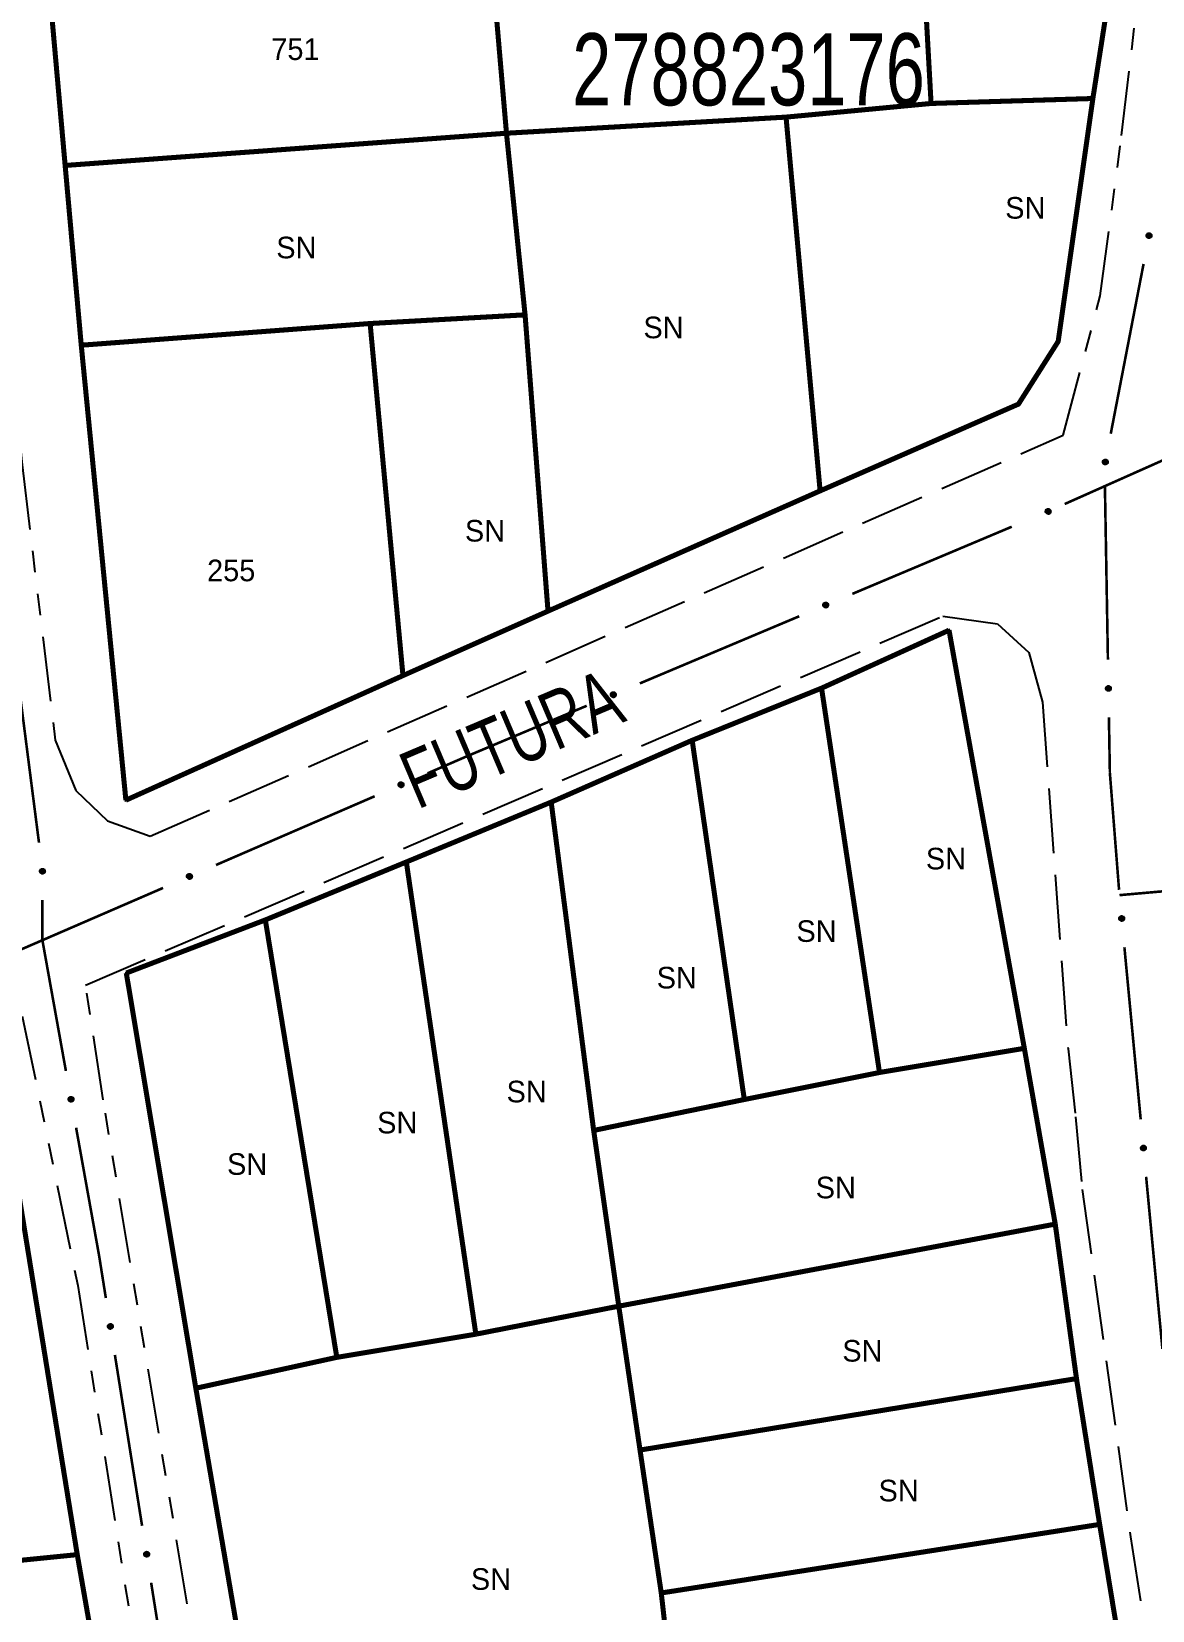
# Model space of a CAD drawing. Extents: x 205807 to 207855, y 4874692 to 4876446.
# Drawn here: x 206183.4 to 206261.2, y 4875287 to 4875396.5 of the extents above; entities that cross this region are included whole.
import ezdxf
from ezdxf.enums import TextEntityAlignment as Align

# ---------------------------------------------------------------- set-up
doc = ezdxf.new("R2010")
doc.units = 0
doc.header["$LTSCALE"] = 1.5
doc.header["$MEASUREMENT"] = 0
doc.linetypes.add('TRACO_11', pattern=[8, 3, -1, 3, -1])
doc.linetypes.add('TRACO_25', pattern=[8, 3, -1, 1, -1, 1, -1])
for name, color, linetype in [('CD_MALHA_LOTES', 7, 'CONTINUOUS'), ('CD_TXT_QUADRA', 7, 'CONTINUOUS'), ('RU-QUADRA', 210, 'CONTINUOUS'), ('SV-EIXO-RUA-N-PAV', 6, 'CONTINUOUS'), ('SV-EIXO-RUA-PAV', 20, 'CONTINUOUS'), ('SV-RUA-NAO-PAV', 7, 'CONTINUOUS'), ('SV-RUA-PAVIM', 7, 'CONTINUOUS'), ('SV-TXT-RUA-PAV', 7, 'CONTINUOUS'), ('Th_NmrPort', 1, 'CONTINUOUS')]:
    doc.layers.add(name, color=color, linetype=linetype)
doc.styles.add('ARIAL', font='ARIAL.SHX')

msp = doc.modelspace()

# ---------------------------------------------------------------- linework, layer by layer
at = {"layer": 'CD_MALHA_LOTES', "linetype": 'Continuous', "const_width": 0.35, "flags": 128}
for points in [[(206245.807229, 4875391.522169), (206244.17284, 4875421.113216)], [(206260.903824, 4875416.683161), (206257.032903, 4875391.866251)], [(206185.721921, 4875387.221145), (206183.91549, 4875407.521979)], [(206216.345213, 4875389.457677), (206215.441998, 4875399.952177)], [(206235.742833, 4875390.575944), (206245.807229, 4875391.522169)], [(206257.032903, 4875391.866251), (206254.624329, 4875375.006236), (206251.871674, 4875370.662202), (206238.108396, 4875364.640768)], [(206257.032903, 4875391.866251), (206245.807229, 4875391.522169)], [(206216.345213, 4875389.457677), (206235.742833, 4875390.575944)], [(206238.108396, 4875364.640768), (206235.742833, 4875390.575944)], [(206185.721921, 4875387.221145), (206216.345213, 4875389.457677)], [(206217.635521, 4875376.855676), (206216.345213, 4875389.457677)], [(206186.840187, 4875374.748175), (206185.721921, 4875387.221145)], [(206206.88296, 4875376.253533), (206217.635521, 4875376.855676)], [(206219.2269, 4875356.296781), (206217.635521, 4875376.855676)], [(206186.840187, 4875374.748175), (206206.88296, 4875376.253533)], [(206209.162503, 4875351.823715), (206206.88296, 4875376.253533)], [(206189.936924, 4875343.178657), (206186.840187, 4875374.748175)], [(206238.108396, 4875364.640768), (206219.2269, 4875356.296781)], [(206219.2269, 4875356.296781), (206209.162503, 4875351.823715)], [(206238.207865, 4875350.95138), (206247.052279, 4875354.971568)], [(206247.052279, 4875354.971568), (206252.278524, 4875325.95921)], [(206209.162503, 4875351.823715), (206189.936924, 4875343.178657)], [(206229.229444, 4875347.333211), (206238.207865, 4875350.95138)], [(206242.228053, 4875324.284131), (206238.207865, 4875350.95138)], [(206219.446986, 4875343.04501), (206229.229444, 4875347.333211)], [(206232.847614, 4875322.408043), (206229.229444, 4875347.333211)], [(206209.396515, 4875338.890815), (206219.446986, 4875343.04501)], [(206222.395124, 4875320.263943), (206219.446986, 4875343.04501)], [(206199.614057, 4875334.870627), (206209.396515, 4875338.890815)], [(206214.220741, 4875306.126281), (206209.396515, 4875338.890815)], [(206189.965606, 4875331.185454), (206199.614057, 4875334.870627)], [(206204.57229, 4875304.518206), (206199.614057, 4875334.870627)], [(206194.789831, 4875302.374105), (206189.965606, 4875331.185454)], [(206252.278524, 4875325.95921), (206242.228053, 4875324.284131)], [(206252.278524, 4875325.95921), (206254.422624, 4875313.764639)], [(206242.228053, 4875324.284131), (206232.847614, 4875322.408043)], [(206181.190367, 4875323.957205), (206186.562695, 4875290.827846)], [(206222.395124, 4875320.263943), (206232.847614, 4875322.408043)], [(206224.137206, 4875308.069372), (206222.395124, 4875320.263943)], [(206224.137206, 4875308.069372), (206254.422624, 4875313.764639)], [(206254.422624, 4875313.764639), (206255.896693, 4875303.044137)], [(206224.137206, 4875308.069372), (206214.220741, 4875306.126281)], [(206225.611275, 4875298.085904), (206224.137206, 4875308.069372)], [(206214.220741, 4875306.126281), (206204.57229, 4875304.518206)], [(206194.789831, 4875302.374105), (206204.57229, 4875304.518206)], [(206199.88207, 4875272.691715), (206194.789831, 4875302.374105)], [(206225.611275, 4875298.085904), (206255.896693, 4875303.044137)], [(206255.896693, 4875303.044137), (206257.504768, 4875292.926663)], [(206227.085344, 4875288.16944), (206225.611275, 4875298.085904)], [(206227.085344, 4875288.16944), (206257.504768, 4875292.926663)], [(206257.504768, 4875292.926663), (206259.112844, 4875283.144205)], [(206186.562695, 4875290.827846), (206176.920054, 4875289.863582)], [(206186.562695, 4875290.827846), (206188.491223, 4875279.807685)], [(206228.157394, 4875278.654995), (206227.085344, 4875288.16944)]]:
    msp.add_lwpolyline(points, dxfattribs=at)
at = {"layer": 'RU-QUADRA', "linetype": 'Continuous', "const_width": 0.18, "flags": 128}
msp.add_lwpolyline([(206181.162835, 4875438.919456), (206183.91549, 4875407.521979), (206185.721921, 4875387.221145), (206186.840187, 4875374.748175), (206189.936924, 4875343.178657), (206209.162503, 4875351.823715), (206219.2269, 4875356.296781), (206238.108396, 4875364.640768), (206251.871674, 4875370.662202), (206254.624329, 4875375.006236), (206257.032903, 4875391.866251), (206260.903824, 4875416.683161), (206244.17284, 4875421.113216), (206232.345023, 4875424.209953), (206212.904394, 4875429.715264), (206200.947546, 4875432.898022)], close=True, dxfattribs=at)
for points in [[(206213.952729, 4875186.592683), (206212.344654, 4875196.442145), (206210.870585, 4875204.88454), (206209.262509, 4875213.996967), (206203.232227, 4875252.92579), (206199.88207, 4875272.691715), (206194.789831, 4875302.374105), (206189.965606, 4875331.185454), (206199.614057, 4875334.870627), (206209.396515, 4875338.890815), (206219.446986, 4875343.04501), (206229.229444, 4875347.333211), (206238.207865, 4875350.95138), (206247.052279, 4875354.971568), (206252.278524, 4875325.95921), (206254.422624, 4875313.764639), (206255.896693, 4875303.044137), (206257.504768, 4875292.926663), (206259.112844, 4875283.144205), (206260.720919, 4875272.423703), (206263.73606, 4875253.863834)], [(206130.359874, 4875276.914893), (206126.365065, 4875300.883743), (206135.181194, 4875304.465295), (206144.272827, 4875308.322352), (206153.502212, 4875312.179408), (206162.042837, 4875315.692084), (206171.547726, 4875319.686893), (206181.190367, 4875323.957205), (206186.562695, 4875290.827846), (206188.491223, 4875279.807685)]]:
    msp.add_lwpolyline(points, dxfattribs=at)
at = {"layer": 'SV-EIXO-RUA-N-PAV'}
for points in [[(206261.065222, 4875382.471894), (206261.093189, 4875382.431771), (206261.109021, 4875382.391569), (206261.112574, 4875382.354237), (206261.107113, 4875382.320429), (206261.09763, 4875382.286471), (206261.080515, 4875382.254344), (206261.053622, 4875382.222894), (206261.01357, 4875382.194557), (206260.97132, 4875382.181045), (206260.934907, 4875382.175603), (206260.899326, 4875382.179269), (206260.866492, 4875382.189034), (206260.833708, 4875382.207915), (206260.802103, 4875382.23548), (206260.774583, 4875382.276443), (206260.759332, 4875382.315963), (206260.756843, 4875382.352163), (206260.760755, 4875382.38791), (206260.770852, 4875382.422462), (206260.787833, 4875382.453901), (206260.815644, 4875382.485673), (206260.856435, 4875382.512299), (206260.895678, 4875382.52796), (206260.931833, 4875382.530957), (206260.966939, 4875382.526314), (206261.001114, 4875382.517217), (206261.034125, 4875382.501357), (206261.065222, 4875382.471894)], [(206258.030422, 4875366.762343), (206258.058389, 4875366.72222), (206258.074221, 4875366.682018), (206258.077775, 4875366.644686), (206258.072313, 4875366.610878), (206258.06283, 4875366.57692), (206258.045716, 4875366.544793), (206258.018822, 4875366.513343), (206257.97877, 4875366.485006), (206257.936521, 4875366.471494), (206257.900107, 4875366.466052), (206257.864527, 4875366.469718), (206257.831693, 4875366.479483), (206257.798909, 4875366.498364), (206257.767304, 4875366.525929), (206257.739784, 4875366.566892), (206257.724533, 4875366.606412), (206257.722044, 4875366.642612), (206257.725955, 4875366.678359), (206257.736052, 4875366.712911), (206257.753034, 4875366.74435), (206257.780845, 4875366.776122), (206257.821636, 4875366.802748), (206257.860878, 4875366.818409), (206257.897033, 4875366.821406), (206257.93214, 4875366.816763), (206257.966315, 4875366.807666), (206257.999326, 4875366.791806), (206258.030422, 4875366.762343)], [(206184.255357, 4875338.389046), (206184.290427, 4875338.354956), (206184.313597, 4875338.318486), (206184.324167, 4875338.282506), (206184.325217, 4875338.248276), (206184.322347, 4875338.213136), (206184.311637, 4875338.178346), (206184.291197, 4875338.142366), (206184.257247, 4875338.106946), (206184.218327, 4875338.085666), (206184.183607, 4875338.073416), (206184.147977, 4875338.070266), (206184.113887, 4875338.073626), (206184.078117, 4875338.085946), (206184.041857, 4875338.107016), (206184.007067, 4875338.142016), (206183.984597, 4875338.177926), (206183.975287, 4875338.212996), (206183.972347, 4875338.248836), (206183.975707, 4875338.284676), (206183.986417, 4875338.318766), (206184.007697, 4875338.355236), (206184.042697, 4875338.389116), (206184.078257, 4875338.411936), (206184.113187, 4875338.421736), (206184.148537, 4875338.423836), (206184.183817, 4875338.421386), (206184.219237, 4875338.412076), (206184.255357, 4875338.389046)], [(206186.211212, 4875322.583088), (206186.25176, 4875322.555741), (206186.281018, 4875322.523946), (206186.297787, 4875322.490404), (206186.304877, 4875322.4569), (206186.30827, 4875322.421806), (206186.303885, 4875322.38567), (206186.290134, 4875322.346641), (206186.262987, 4875322.305773), (206186.228446, 4875322.277942), (206186.196441, 4875322.259742), (206186.161931, 4875322.250338), (206186.127784, 4875322.247613), (206186.090399, 4875322.253409), (206186.050983, 4875322.267731), (206186.010549, 4875322.296023), (206185.982079, 4875322.327391), (206185.966711, 4875322.36026), (206185.957476, 4875322.395014), (206185.954441, 4875322.430883), (206185.958951, 4875322.46633), (206185.973442, 4875322.50599), (206186.001895, 4875322.545529), (206186.032856, 4875322.57428), (206186.065501, 4875322.590106), (206186.099922, 4875322.598428), (206186.135078, 4875322.602259), (206186.171587, 4875322.599363), (206186.211212, 4875322.583088)], [(206188.94683, 4875306.81713), (206188.98682, 4875306.788974), (206189.015433, 4875306.756597), (206189.031524, 4875306.722725), (206189.037939, 4875306.689085), (206189.040626, 4875306.65393), (206189.035515, 4875306.61789), (206189.020982, 4875306.579145), (206188.993019, 4875306.538831), (206188.957925, 4875306.5117), (206188.925561, 4875306.494147), (206188.890869, 4875306.485438), (206188.856674, 4875306.483401), (206188.819413, 4875306.489948), (206188.780293, 4875306.505059), (206188.740436, 4875306.534158), (206188.712603, 4875306.566092), (206188.697898, 4875306.599264), (206188.689364, 4875306.634197), (206188.687051, 4875306.670119), (206188.692272, 4875306.705469), (206188.707558, 4875306.744829), (206188.7368, 4875306.783787), (206188.768333, 4875306.811911), (206188.80129, 4875306.827077), (206188.835871, 4875306.834705), (206188.871097, 4875306.837829), (206188.90754, 4875306.834199), (206188.94683, 4875306.81713)], [(206191.460671, 4875291.015845), (206191.500661, 4875290.987689), (206191.529273, 4875290.955312), (206191.545365, 4875290.92144), (206191.55178, 4875290.8878), (206191.554467, 4875290.852645), (206191.549356, 4875290.816605), (206191.534823, 4875290.77786), (206191.506859, 4875290.737546), (206191.471766, 4875290.710415), (206191.439402, 4875290.692862), (206191.40471, 4875290.684154), (206191.370515, 4875290.682116), (206191.333254, 4875290.688663), (206191.294134, 4875290.703774), (206191.254277, 4875290.732873), (206191.226444, 4875290.764807), (206191.211739, 4875290.797979), (206191.203205, 4875290.832912), (206191.200892, 4875290.868834), (206191.206113, 4875290.904184), (206191.221399, 4875290.943544), (206191.250641, 4875290.982502), (206191.282174, 4875291.010626), (206191.31513, 4875291.025792), (206191.349711, 4875291.03342), (206191.384938, 4875291.036544), (206191.421381, 4875291.032914), (206191.460671, 4875291.015845)]]:
    msp.add_lwpolyline(points, close=True, dxfattribs=at)
for points in [[(206260.770852, 4875382.422462), (206260.759332, 4875382.315963)], [(206260.779143, 4875382.4338), (206260.767694, 4875382.302595)], [(206260.787833, 4875382.453901), (206260.774583, 4875382.276443)], [(206260.80303, 4875382.463929), (206260.789359, 4875382.263667)], [(206260.815644, 4875382.485673), (206260.802103, 4875382.23548)], [(206260.836814, 4875382.494926), (206260.817981, 4875382.224783)], [(206260.856435, 4875382.512299), (206260.833708, 4875382.207915)], [(206260.874662, 4875382.518189), (206260.849967, 4875382.203317)], [(206260.895678, 4875382.52796), (206260.866492, 4875382.189034)], [(206260.912342, 4875382.526197), (206260.882989, 4875382.187209)], [(206260.931833, 4875382.530957), (206260.899326, 4875382.179269)], [(206260.94847, 4875382.526167), (206260.914885, 4875382.179658)], [(206260.966939, 4875382.526314), (206260.934907, 4875382.175603)], [(206260.984384, 4875382.517839), (206260.955808, 4875382.18287)], [(206261.001114, 4875382.517217), (206260.97132, 4875382.181045)], [(206261.016584, 4875382.50467), (206260.993747, 4875382.192218)], [(206261.034125, 4875382.501357), (206261.01357, 4875382.194557)], [(206261.047748, 4875382.486141), (206261.032417, 4875382.212543)], [(206261.065222, 4875382.471894), (206261.053622, 4875382.222894)], [(206261.079567, 4875382.44942), (206261.068058, 4875382.24596)], [(206261.093189, 4875382.431771), (206261.080515, 4875382.254344)], [(206261.102313, 4875382.408893), (206261.089783, 4875382.279287)], [(206261.109021, 4875382.391569), (206261.09763, 4875382.286471)], [(206257.736052, 4875366.712911), (206257.724533, 4875366.606412)], [(206257.744344, 4875366.724249), (206257.732895, 4875366.593044)], [(206257.753034, 4875366.74435), (206257.739784, 4875366.566892)], [(206257.768231, 4875366.754378), (206257.754559, 4875366.554116)], [(206257.780845, 4875366.776122), (206257.767304, 4875366.525929)], [(206257.802014, 4875366.785375), (206257.783181, 4875366.515232)], [(206257.821636, 4875366.802748), (206257.798909, 4875366.498364)], [(206257.839862, 4875366.808638), (206257.815168, 4875366.493766)], [(206257.860878, 4875366.818409), (206257.831693, 4875366.479483)], [(206257.877542, 4875366.816646), (206257.84819, 4875366.477658)], [(206257.897033, 4875366.821406), (206257.864527, 4875366.469718)], [(206257.91367, 4875366.816616), (206257.880085, 4875366.470107)], [(206257.93214, 4875366.816763), (206257.900107, 4875366.466052)], [(206257.949585, 4875366.808288), (206257.921008, 4875366.473319)], [(206257.966315, 4875366.807666), (206257.936521, 4875366.471494)], [(206257.981784, 4875366.795119), (206257.958948, 4875366.482667)], [(206257.999326, 4875366.791806), (206257.97877, 4875366.485006)], [(206258.012949, 4875366.776591), (206257.997618, 4875366.502992)], [(206258.030422, 4875366.762343), (206258.018822, 4875366.513343)], [(206258.044768, 4875366.739869), (206258.033258, 4875366.53641)], [(206258.058389, 4875366.72222), (206258.045716, 4875366.544793)], [(206258.067513, 4875366.699342), (206258.054983, 4875366.569736)], [(206258.074221, 4875366.682018), (206258.06283, 4875366.57692)], [(206184.078257, 4875338.411936), (206184.113887, 4875338.073626)], [(206184.094953, 4875338.413365), (206184.13043, 4875338.074964)], [(206184.113187, 4875338.421736), (206184.147977, 4875338.070266)], [(206184.13043, 4875338.420188), (206184.163179, 4875338.073599)], [(206184.148537, 4875338.423836), (206184.183607, 4875338.073416)], [(206184.167272, 4875338.418823), (206184.20275, 4875338.084515)], [(206184.183817, 4875338.421386), (206184.218327, 4875338.085666)], [(206184.201385, 4875338.412001), (206184.238228, 4875338.10089)], [(206184.219237, 4875338.412076), (206184.257247, 4875338.106946)], [(206183.975707, 4875338.284676), (206183.984597, 4875338.177926)], [(206183.981697, 4875338.297381), (206183.995343, 4875338.166387)], [(206183.986417, 4875338.318766), (206184.007067, 4875338.142016)], [(206183.999436, 4875338.331494), (206184.023997, 4875338.132274)], [(206184.007697, 4875338.355236), (206184.041857, 4875338.107016)], [(206184.026727, 4875338.368336), (206184.059475, 4875338.099525)], [(206184.042697, 4875338.389116), (206184.078117, 4875338.085946)], [(206184.059475, 4875338.398356), (206184.094953, 4875338.084515)], [(206184.235498, 4875338.39972), (206184.272341, 4875338.12818)], [(206184.255357, 4875338.389046), (206184.291197, 4875338.142366)], [(206184.273705, 4875338.369701), (206184.300996, 4875338.167751)], [(206184.290427, 4875338.354956), (206184.311637, 4875338.178346)], [(206184.303725, 4875338.334223), (206184.316005, 4875338.204593)], [(206184.313597, 4875338.318486), (206184.322347, 4875338.213136)], [(206185.954441, 4875322.430883), (206185.982079, 4875322.327391)], [(206185.958089, 4875322.444448), (206185.994697, 4875322.317935)], [(206185.958951, 4875322.46633), (206186.010549, 4875322.296023)], [(206185.969512, 4875322.481161), (206186.028936, 4875322.28943)], [(206185.973442, 4875322.50599), (206186.050983, 4875322.267731)], [(206185.989853, 4875322.522251), (206186.069648, 4875322.263476)], [(206186.001895, 4875322.545529), (206186.090399, 4875322.253409)], [(206186.016774, 4875322.557591), (206186.107222, 4875322.25498)], [(206186.032856, 4875322.57428), (206186.127784, 4875322.247613)], [(206186.049036, 4875322.578642), (206186.14383, 4875322.251857)], [(206186.065501, 4875322.590106), (206186.161931, 4875322.250338)], [(206186.082746, 4875322.591634), (206186.176303, 4875322.256308)], [(206186.099922, 4875322.598428), (206186.196441, 4875322.259742)], [(206186.119249, 4875322.59681), (206186.213318, 4875322.274054)], [(206186.135078, 4875322.602259), (206186.228446, 4875322.277942)], [(206186.154031, 4875322.596131), (206186.245339, 4875322.296447)], [(206186.171587, 4875322.599363), (206186.262987, 4875322.305773)], [(206186.189778, 4875322.59008), (206186.274085, 4875322.329343)], [(206186.211212, 4875322.583088), (206186.290134, 4875322.346641)], [(206186.232694, 4875322.567294), (206186.295286, 4875322.37336)], [(206186.25176, 4875322.555741), (206186.303885, 4875322.38567)], [(206186.268517, 4875322.537688), (206186.30354, 4875322.412276)], [(206186.281018, 4875322.523946), (206186.30827, 4875322.421806)], [(206188.687051, 4875306.670119), (206188.712603, 4875306.566092)], [(206188.690971, 4875306.683608), (206188.725028, 4875306.556384)], [(206188.692272, 4875306.705469), (206188.740436, 4875306.534158)], [(206188.70313, 4875306.720084), (206188.758687, 4875306.527197)], [(206188.707558, 4875306.744829), (206188.780293, 4875306.505059)], [(206188.724293, 4875306.760756), (206188.798869, 4875306.500429)], [(206188.7368, 4875306.783787), (206188.819413, 4875306.489948)], [(206188.751918, 4875306.795548), (206188.836264, 4875306.49118)], [(206188.768333, 4875306.811911), (206188.856674, 4875306.483401)], [(206188.784597, 4875306.815946), (206188.872802, 4875306.487321)], [(206188.80129, 4875306.827077), (206188.890869, 4875306.485438)], [(206188.818562, 4875306.828258), (206188.905358, 4875306.491119)], [(206188.835871, 4875306.834705), (206188.925561, 4875306.494147)], [(206188.855161, 4875306.832699), (206188.942723, 4875306.508117)], [(206188.871097, 4875306.837829), (206188.957925, 4875306.5117)], [(206188.889922, 4875306.83132), (206188.975187, 4875306.529862)], [(206188.90754, 4875306.834199), (206188.993019, 4875306.538831)], [(206188.925541, 4875306.824552), (206189.004589, 4875306.562173)], [(206188.94683, 4875306.81713), (206189.020982, 4875306.579145)], [(206188.96799, 4875306.800908), (206189.026671, 4875306.605755)], [(206188.98682, 4875306.788974), (206189.035515, 4875306.61789)], [(206189.003211, 4875306.770588), (206189.035706, 4875306.644497)], [(206189.015433, 4875306.756597), (206189.040626, 4875306.65393)], [(206191.200892, 4875290.868834), (206191.226444, 4875290.764807)], [(206191.204812, 4875290.882323), (206191.238869, 4875290.755099)], [(206191.206113, 4875290.904184), (206191.254277, 4875290.732873)], [(206191.216971, 4875290.918799), (206191.272528, 4875290.725912)], [(206191.221399, 4875290.943544), (206191.294134, 4875290.703774)], [(206191.238134, 4875290.959472), (206191.31271, 4875290.699144)], [(206191.250641, 4875290.982502), (206191.333254, 4875290.688663)], [(206191.265759, 4875290.994264), (206191.350105, 4875290.689895)], [(206191.282174, 4875291.010626), (206191.370515, 4875290.682116)], [(206191.298438, 4875291.014661), (206191.386643, 4875290.686036)], [(206191.31513, 4875291.025792), (206191.40471, 4875290.684154)], [(206191.332403, 4875291.026973), (206191.419199, 4875290.689834)], [(206191.349711, 4875291.03342), (206191.439402, 4875290.692862)], [(206191.369002, 4875291.031414), (206191.456564, 4875290.706832)], [(206191.384938, 4875291.036544), (206191.471766, 4875290.710415)], [(206191.403763, 4875291.030036), (206191.489028, 4875290.728577)], [(206191.421381, 4875291.032914), (206191.506859, 4875290.737546)], [(206191.439382, 4875291.023267), (206191.51843, 4875290.760888)], [(206191.460671, 4875291.015845), (206191.534823, 4875290.77786)], [(206191.481831, 4875290.999623), (206191.540511, 4875290.80447)], [(206191.500661, 4875290.987689), (206191.549356, 4875290.816605)], [(206191.517051, 4875290.969303), (206191.549546, 4875290.843213)], [(206191.529273, 4875290.955312), (206191.554467, 4875290.852645)]]:
    msp.add_lwpolyline(points, dxfattribs=at)
at = {"layer": 'SV-EIXO-RUA-N-PAV', "const_width": 0.18}
for points in [[(206260.550537, 4875380.388008), (206258.274437, 4875368.605845)], [(206182.380819, 4875352.13272), (206183.906791, 4875340.23014)], [(206184.145276, 4875336.245365), (206184.145276, 4875334.245365)], [(206184.145276, 4875334.245365), (206184.145276, 4875333.452716)], [(206184.145276, 4875333.452716), (206185.774413, 4875324.39064)], [(206186.482168, 4875320.453753), (206188.074617, 4875311.595756)], [(206188.074617, 4875311.595756), (206188.079066, 4875311.571009)], [(206188.079066, 4875311.571009), (206188.546461, 4875308.6331)], [(206189.174921, 4875304.682778), (206191.060302, 4875292.831815)], [(206191.688762, 4875288.881493), (206193.574142, 4875277.03053)]]:
    msp.add_lwpolyline(points, dxfattribs=at)
at = {"layer": 'SV-EIXO-RUA-PAV', "const_width": 0.18}
for points in [[(206255.080502, 4875363.729346), (206266.041439, 4875368.613796)], [(206257.870322, 4875364.929889), (206258.077188, 4875352.931672)], [(206240.345742, 4875357.494038), (206251.40448, 4875362.152826)], [(206225.600757, 4875351.282321), (206236.659495, 4875355.941109)], [(206213.721839, 4875346.278011), (206221.914511, 4875349.729391)], [(206258.146144, 4875348.932267), (206258.19786, 4875345.932713)], [(206210.868181, 4875345.041562), (206213.620896, 4875346.234274)], [(206213.620896, 4875346.234274), (206213.721839, 4875346.278011)], [(206258.19786, 4875345.932713), (206258.212559, 4875345.080183)], [(206258.212559, 4875345.080183), (206258.850502, 4875336.957853)], [(206196.187035, 4875338.680434), (206207.197894, 4875343.45128)], [(206258.87939, 4875336.590054), (206270.833397, 4875337.639675)], [(206181.505889, 4875332.319306), (206192.516748, 4875337.090152)], [(206259.221557, 4875332.975144), (206260.352354, 4875321.028542)], [(206260.729286, 4875317.046341), (206261.860083, 4875305.099739)]]:
    msp.add_lwpolyline(points, dxfattribs=at)
at = {"layer": 'SV-EIXO-RUA-PAV'}
for points in [[(206253.758559, 4875363.260773), (206253.775422, 4875363.306682), (206253.799303, 4875363.342691), (206253.827865, 4875363.366991), (206253.858704, 4875363.381883), (206253.891969, 4875363.393565), (206253.928106, 4875363.397943), (206253.969291, 4875363.393918), (206254.015463, 4875363.377325), (206254.050742, 4875363.350437), (206254.076064, 4875363.323709), (206254.093444, 4875363.292446), (206254.10425, 4875363.259941), (206254.107557, 4875363.222253), (206254.103071, 4875363.180557), (206254.085262, 4875363.134533), (206254.061607, 4875363.099392), (206254.033364, 4875363.076613), (206254.001824, 4875363.059339), (206253.967719, 4875363.04782), (206253.932222, 4875363.043727), (206253.890248, 4875363.04832), (206253.845055, 4875363.066499), (206253.809737, 4875363.089691), (206253.786568, 4875363.117607), (206253.770261, 4875363.149042), (206253.758138, 4875363.182264), (206253.752225, 4875363.218407), (206253.758559, 4875363.260773)], [(206238.327471, 4875356.763238), (206238.345272, 4875356.808792), (206238.369886, 4875356.844303), (206238.39894, 4875356.868013), (206238.430078, 4875356.882269), (206238.463575, 4875356.893267), (206238.499795, 4875356.896904), (206238.540888, 4875356.892036), (206238.58671, 4875356.8745), (206238.621431, 4875356.846894), (206238.646199, 4875356.819653), (206238.662935, 4875356.788041), (206238.673073, 4875356.755321), (206238.675607, 4875356.717573), (206238.670267, 4875356.675977), (206238.651519, 4875356.630328), (206238.627149, 4875356.595679), (206238.598444, 4875356.573484), (206238.566557, 4875356.556861), (206238.532224, 4875356.546043), (206238.49665, 4875356.542678), (206238.454779, 4875356.54813), (206238.409968, 4875356.567231), (206238.375133, 4875356.591143), (206238.35254, 4875356.619528), (206238.336881, 4875356.65129), (206238.325442, 4875356.684754), (206238.320271, 4875356.72101), (206238.327471, 4875356.763238)], [(206223.582487, 4875350.551521), (206223.600287, 4875350.597075), (206223.624901, 4875350.632586), (206223.653956, 4875350.656296), (206223.685093, 4875350.670552), (206223.718591, 4875350.68155), (206223.75481, 4875350.685187), (206223.795903, 4875350.680319), (206223.841725, 4875350.662783), (206223.876446, 4875350.635177), (206223.901215, 4875350.607936), (206223.91795, 4875350.576324), (206223.928089, 4875350.543604), (206223.930622, 4875350.505856), (206223.925282, 4875350.46426), (206223.906534, 4875350.418611), (206223.882164, 4875350.383962), (206223.85346, 4875350.361767), (206223.821572, 4875350.345144), (206223.787239, 4875350.334326), (206223.751665, 4875350.330961), (206223.709794, 4875350.336413), (206223.664984, 4875350.355514), (206223.630148, 4875350.379425), (206223.607556, 4875350.407811), (206223.591896, 4875350.439573), (206223.580457, 4875350.473037), (206223.575286, 4875350.509293), (206223.582487, 4875350.551521)], [(206258.219253, 4875351.077526), (206258.254906, 4875351.044046), (206258.278701, 4875351.007981), (206258.28989, 4875350.972188), (206258.291529, 4875350.937982), (206258.289266, 4875350.902797), (206258.279157, 4875350.867828), (206258.25934, 4875350.831501), (206258.226006, 4875350.795501), (206258.187459, 4875350.773553), (206258.152955, 4875350.760706), (206258.117385, 4875350.756943), (206258.083242, 4875350.759715), (206258.047265, 4875350.771416), (206258.010647, 4875350.791858), (206257.975259, 4875350.826253), (206257.952173, 4875350.86177), (206257.94226, 4875350.896675), (206257.938702, 4875350.932458), (206257.941444, 4875350.968351), (206257.951565, 4875351.002621), (206257.972213, 4875351.039452), (206258.006624, 4875351.07393), (206258.041785, 4875351.09736), (206258.076541, 4875351.107761), (206258.111849, 4875351.11047), (206258.147166, 4875351.108628), (206258.182742, 4875351.09993), (206258.219253, 4875351.077526)], [(206208.857436, 4875344.290305), (206208.874773, 4875344.336037), (206208.899025, 4875344.371797), (206208.927837, 4875344.3958), (206208.958828, 4875344.410372), (206208.992212, 4875344.421709), (206209.028393, 4875344.425714), (206209.069533, 4875344.421263), (206209.115531, 4875344.404194), (206209.150531, 4875344.376942), (206209.175575, 4875344.349954), (206209.19263, 4875344.318513), (206209.2031, 4875344.285898), (206209.206017, 4875344.248178), (206209.2011, 4875344.20653), (206209.182816, 4875344.160693), (206209.1588, 4875344.125798), (206209.130322, 4875344.103313), (206209.098605, 4875344.086366), (206209.064383, 4875344.0752), (206209.028845, 4875344.071474), (206208.986921, 4875344.076501), (206208.941919, 4875344.095146), (206208.906842, 4875344.118702), (206208.883963, 4875344.146857), (206208.867982, 4875344.178458), (206208.856204, 4875344.211804), (206208.850664, 4875344.248006), (206208.857436, 4875344.290305)], [(206194.17629, 4875337.929177), (206194.193627, 4875337.974909), (206194.217879, 4875338.010669), (206194.246691, 4875338.034672), (206194.277682, 4875338.049244), (206194.311066, 4875338.060582), (206194.347247, 4875338.064586), (206194.388387, 4875338.060135), (206194.434385, 4875338.043066), (206194.469384, 4875338.015814), (206194.494428, 4875337.988826), (206194.511484, 4875337.957385), (206194.521954, 4875337.92477), (206194.524871, 4875337.88705), (206194.519954, 4875337.845402), (206194.50167, 4875337.799565), (206194.477653, 4875337.76467), (206194.449176, 4875337.742185), (206194.417459, 4875337.725238), (206194.383237, 4875337.714072), (206194.347699, 4875337.710346), (206194.305775, 4875337.715373), (206194.260773, 4875337.734018), (206194.225696, 4875337.757574), (206194.202817, 4875337.785729), (206194.186836, 4875337.81733), (206194.175058, 4875337.850676), (206194.169518, 4875337.886878), (206194.17629, 4875337.929177)], [(206259.129142, 4875335.119659), (206259.167268, 4875335.089025), (206259.193772, 4875335.054901), (206259.207685, 4875335.020077), (206259.211956, 4875334.986098), (206259.21241, 4875334.950844), (206259.205026, 4875334.9152), (206259.188068, 4875334.877454), (206259.157606, 4875334.838992), (206259.120865, 4875334.814139), (206259.087454, 4875334.798672), (206259.052279, 4875334.792178), (206259.018024, 4875334.792311), (206258.981252, 4875334.801205), (206258.943168, 4875334.818765), (206258.905235, 4875334.850331), (206258.879481, 4875334.883963), (206258.866908, 4875334.918), (206258.860603, 4875334.953404), (206258.860571, 4875334.989401), (206258.868021, 4875335.024348), (206258.88577, 4875335.062661), (206258.917421, 4875335.099689), (206258.950673, 4875335.125758), (206258.984524, 4875335.138806), (206259.019519, 4875335.144228), (206259.054873, 4875335.145113), (206259.091012, 4875335.139182), (206259.129142, 4875335.119659)], [(206260.636871, 4875319.190856), (206260.674998, 4875319.160222), (206260.701501, 4875319.126098), (206260.715415, 4875319.091274), (206260.719686, 4875319.057295), (206260.72014, 4875319.022041), (206260.712756, 4875318.986397), (206260.695797, 4875318.948651), (206260.665336, 4875318.910189), (206260.628594, 4875318.885336), (206260.595183, 4875318.869869), (206260.560009, 4875318.863376), (206260.525754, 4875318.863508), (206260.488982, 4875318.872403), (206260.450898, 4875318.889962), (206260.412964, 4875318.921528), (206260.387211, 4875318.955161), (206260.374637, 4875318.989197), (206260.368333, 4875319.024601), (206260.368301, 4875319.060598), (206260.375751, 4875319.095546), (206260.393499, 4875319.133859), (206260.425151, 4875319.170886), (206260.458402, 4875319.196955), (206260.492253, 4875319.210003), (206260.527248, 4875319.215425), (206260.562602, 4875319.216311), (206260.598742, 4875319.21038), (206260.636871, 4875319.190856)]]:
    msp.add_lwpolyline(points, close=True, dxfattribs=at)
for points in [[(206253.752225, 4875363.218407), (206254.015463, 4875363.377325)], [(206253.756892, 4875363.23829), (206253.989923, 4875363.382468)], [(206253.758138, 4875363.182264), (206254.050742, 4875363.350437)], [(206253.758559, 4875363.260773), (206253.969291, 4875363.393918)], [(206253.75956, 4875363.202132), (206254.028736, 4875363.362417)], [(206253.767213, 4875363.168195), (206254.058133, 4875363.336677)], [(206253.76876, 4875363.285407), (206253.942115, 4875363.392535)], [(206253.770261, 4875363.149042), (206254.076064, 4875363.323709)], [(206253.775422, 4875363.306682), (206253.928106, 4875363.397943)], [(206253.780963, 4875363.133988), (206254.084211, 4875363.304975)], [(206253.786568, 4875363.117607), (206254.093444, 4875363.292446)], [(206253.788947, 4875363.327268), (206253.902353, 4875363.391249)], [(206253.799303, 4875363.342691), (206253.891969, 4875363.393565)], [(206253.801635, 4875363.104359), (206254.096295, 4875363.274507)], [(206253.809737, 4875363.089691), (206254.10425, 4875363.259941)], [(206253.829786, 4875363.078063), (206254.102011, 4875363.238213)], [(206253.845055, 4875363.066499), (206254.107557, 4875363.222253)], [(206253.870536, 4875363.060369), (206254.102741, 4875363.199698)], [(206253.890248, 4875363.04832), (206254.103071, 4875363.180557)], [(206253.915296, 4875363.050438), (206254.087269, 4875363.153963)], [(206253.932222, 4875363.043727), (206254.085262, 4875363.134533)], [(206253.953676, 4875363.04812), (206254.067773, 4875363.113904)], [(206253.967719, 4875363.04782), (206254.061607, 4875363.099392)], [(206238.320271, 4875356.72101), (206238.58671, 4875356.8745)], [(206238.325344, 4875356.740793), (206238.561281, 4875356.880166)], [(206238.325442, 4875356.684754), (206238.621431, 4875356.846894)], [(206238.32727, 4875356.704588), (206238.599675, 4875356.859324)], [(206238.327471, 4875356.763238), (206238.540888, 4875356.892036)], [(206238.334227, 4875356.670502), (206238.628538, 4875356.832986)], [(206238.336881, 4875356.65129), (206238.646199, 4875356.819653)], [(206238.338176, 4875356.787657), (206238.513689, 4875356.89121)], [(206238.345272, 4875356.808792), (206238.499795, 4875356.896904)], [(206238.347272, 4875356.63602), (206238.653961, 4875356.800757)], [(206238.35254, 4875356.619528), (206238.662935, 4875356.788041)], [(206238.359216, 4875356.829096), (206238.47391, 4875356.890739)], [(206238.367333, 4875356.605974), (206238.665418, 4875356.770047)], [(206238.369886, 4875356.844303), (206238.463575, 4875356.893267)], [(206238.375133, 4875356.591143), (206238.673073, 4875356.755321)], [(206238.394939, 4875356.579106), (206238.670389, 4875356.733644)], [(206238.409968, 4875356.567231), (206238.675607, 4875356.717573)], [(206238.435318, 4875356.560581), (206238.67033, 4875356.695122)], [(206238.454779, 4875356.54813), (206238.670267, 4875356.675977)], [(206238.479866, 4875356.549735), (206238.653924, 4875356.649713)], [(206238.49665, 4875356.542678), (206238.651519, 4875356.630328)], [(206238.51819, 4875356.546631), (206238.633611, 4875356.610062)], [(206238.532224, 4875356.546043), (206238.627149, 4875356.595679)], [(206223.575286, 4875350.509293), (206223.841725, 4875350.662783)], [(206223.580359, 4875350.529076), (206223.816297, 4875350.668449)], [(206223.580457, 4875350.473037), (206223.876446, 4875350.635177)], [(206223.582286, 4875350.492871), (206223.85469, 4875350.647607)], [(206223.582487, 4875350.551521), (206223.795903, 4875350.680319)], [(206223.589242, 4875350.458785), (206223.883554, 4875350.621269)], [(206223.591896, 4875350.439573), (206223.901215, 4875350.607936)], [(206223.593191, 4875350.57594), (206223.768705, 4875350.679493)], [(206223.600287, 4875350.597075), (206223.75481, 4875350.685187)], [(206223.602288, 4875350.424303), (206223.908977, 4875350.58904)], [(206223.607556, 4875350.407811), (206223.91795, 4875350.576324)], [(206223.614231, 4875350.617379), (206223.728925, 4875350.679022)], [(206223.622349, 4875350.394257), (206223.920433, 4875350.55833)], [(206223.624901, 4875350.632586), (206223.718591, 4875350.68155)], [(206223.630148, 4875350.379425), (206223.928089, 4875350.543604)], [(206223.649955, 4875350.367389), (206223.925404, 4875350.521927)], [(206223.664984, 4875350.355514), (206223.930622, 4875350.505856)], [(206223.690334, 4875350.348864), (206223.925345, 4875350.483405)], [(206223.709794, 4875350.336413), (206223.925282, 4875350.46426)], [(206257.941444, 4875350.968351), (206257.952173, 4875350.86177)], [(206257.947215, 4875350.981158), (206257.963116, 4875350.850418)], [(206257.951565, 4875351.002621), (206257.975259, 4875350.826253)], [(206257.964363, 4875351.015571), (206257.992355, 4875350.816804)], [(206257.972213, 4875351.039452), (206258.010647, 4875350.791858)], [(206257.991014, 4875351.052878), (206258.028392, 4875350.784672)], [(206258.006624, 4875351.07393), (206258.047265, 4875350.771416)], [(206258.02324, 4875351.083458), (206258.064123, 4875350.770276)], [(206258.041785, 4875351.09736), (206258.083242, 4875350.759715)], [(206258.058454, 4875351.099077), (206258.09976, 4875350.761337)], [(206258.076541, 4875351.107761), (206258.117385, 4875350.756943)], [(206258.093808, 4875351.10651), (206258.132527, 4875350.760538)], [(206258.111849, 4875351.11047), (206258.152955, 4875350.760706)], [(206258.130668, 4875351.105781), (206258.171904, 4875350.772134)], [(206258.147166, 4875351.108628), (206258.187459, 4875350.773553)], [(206258.164894, 4875351.099548), (206258.207094, 4875350.789118)], [(206258.182742, 4875351.09993), (206258.226006, 4875350.795501)], [(206258.199214, 4875351.087857), (206258.240731, 4875350.816992)], [(206258.219253, 4875351.077526), (206258.25934, 4875350.831501)], [(206258.237932, 4875351.0585), (206258.2687, 4875350.857051)], [(206258.254906, 4875351.044046), (206258.279157, 4875350.867828)], [(206258.268559, 4875351.023546), (206258.283072, 4875350.894147)], [(206258.278701, 4875351.007981), (206258.289266, 4875350.902797)], [(206223.734881, 4875350.338018), (206223.908939, 4875350.437996)], [(206223.751665, 4875350.330961), (206223.906534, 4875350.418611)], [(206223.773205, 4875350.334914), (206223.888627, 4875350.398345)], [(206223.787239, 4875350.334326), (206223.882164, 4875350.383962)], [(206208.850664, 4875344.248006), (206209.115531, 4875344.404194)], [(206208.855536, 4875344.26784), (206209.090046, 4875344.409601)], [(206208.856204, 4875344.211804), (206209.150531, 4875344.376942)], [(206208.857436, 4875344.290305), (206209.069533, 4875344.421263)], [(206208.85783, 4875344.231656), (206209.12865, 4875344.38915)], [(206208.865132, 4875344.197642), (206209.157779, 4875344.363107)], [(206208.867892, 4875344.314832), (206209.042345, 4875344.420162)], [(206208.867982, 4875344.178458), (206209.175575, 4875344.349954)], [(206208.874773, 4875344.336037), (206209.028393, 4875344.425714)], [(206208.878528, 4875344.163295), (206209.183528, 4875344.331137)], [(206208.883963, 4875344.146857), (206209.19263, 4875344.318513)], [(206208.88851, 4875344.356482), (206209.002572, 4875344.419287)], [(206208.898893, 4875344.133454), (206209.195296, 4875344.300545)], [(206208.899025, 4875344.371797), (206208.992212, 4875344.421709)], [(206208.906842, 4875344.118702), (206209.2031, 4875344.285898)], [(206208.92677, 4875344.106868), (206209.200636, 4875344.264195)], [(206208.941919, 4875344.095146), (206209.206017, 4875344.248178)], [(206208.967335, 4875344.088754), (206209.200968, 4875344.225674)], [(206208.986921, 4875344.076501), (206209.2011, 4875344.20653)], [(206209.01199, 4875344.07836), (206209.185024, 4875344.180101)], [(206209.028845, 4875344.071474), (206209.182816, 4875344.160693)], [(206209.050344, 4875344.075646), (206209.165115, 4875344.140246)], [(206209.064383, 4875344.0752), (206209.1588, 4875344.125798)], [(206194.169518, 4875337.886878), (206194.434385, 4875338.043066)], [(206194.17439, 4875337.906712), (206194.4089, 4875338.048473)], [(206194.175058, 4875337.850676), (206194.469384, 4875338.015814)], [(206194.17629, 4875337.929177), (206194.388387, 4875338.060135)], [(206194.176684, 4875337.870528), (206194.447504, 4875338.028022)], [(206194.183986, 4875337.836514), (206194.476633, 4875338.001979)], [(206194.186745, 4875337.953704), (206194.361199, 4875338.059034)], [(206194.186836, 4875337.81733), (206194.494428, 4875337.988826)], [(206194.193627, 4875337.974909), (206194.347247, 4875338.064586)], [(206194.197382, 4875337.802167), (206194.502382, 4875337.970009)], [(206194.202817, 4875337.785729), (206194.511484, 4875337.957385)], [(206194.207364, 4875337.995354), (206194.321426, 4875338.058159)], [(206194.217747, 4875337.772326), (206194.514149, 4875337.939418)], [(206194.217879, 4875338.010669), (206194.311066, 4875338.060582)], [(206194.225696, 4875337.757574), (206194.521954, 4875337.92477)], [(206194.245624, 4875337.74574), (206194.51949, 4875337.903067)], [(206194.260773, 4875337.734018), (206194.524871, 4875337.88705)], [(206194.286189, 4875337.727626), (206194.519822, 4875337.864546)], [(206194.305775, 4875337.715373), (206194.519954, 4875337.845402)], [(206194.330844, 4875337.717232), (206194.503878, 4875337.818973)], [(206194.347699, 4875337.710346), (206194.50167, 4875337.799565)], [(206194.369198, 4875337.714518), (206194.483969, 4875337.779118)], [(206194.383237, 4875337.714072), (206194.477653, 4875337.76467)], [(206258.950673, 4875335.125758), (206259.018024, 4875334.792311)], [(206258.96716, 4875335.128754), (206259.034368, 4875334.795202)], [(206258.984524, 4875335.138806), (206259.052279, 4875334.792178)], [(206259.001836, 4875335.13889), (206259.067099, 4875334.796929)], [(206259.019519, 4875335.144228), (206259.087454, 4875334.798672)], [(206259.038643, 4875335.141003), (206259.105466, 4875334.811526)], [(206259.054873, 4875335.145113), (206259.120865, 4875334.814139)], [(206259.073247, 4875335.137425), (206259.139242, 4875334.83117)], [(206259.091012, 4875335.139182), (206259.157606, 4875334.838992)], [(206259.108366, 4875335.128414), (206259.170632, 4875334.861554)], [(206258.860571, 4875334.989401), (206258.879481, 4875334.883963)], [(206258.865338, 4875335.002614), (206258.891266, 4875334.873488)], [(206258.868021, 4875335.024348), (206258.905235, 4875334.850331)], [(206258.879783, 4875335.038247), (206258.923008, 4875334.842227)], [(206258.88577, 4875335.062661), (206258.943168, 4875334.818765)], [(206258.90348, 4875335.077496), (206258.961414, 4875334.812968)], [(206258.917421, 4875335.099689), (206258.981252, 4875334.801205)], [(206258.933254, 4875335.110468), (206258.998148, 4875334.801368)], [(206259.129142, 4875335.119659), (206259.188068, 4875334.877454)], [(206259.149231, 4875335.102128), (206259.195431, 4875334.903649)], [(206259.167268, 4875335.089025), (206259.205026, 4875334.9152)], [(206259.18246, 4875335.069637), (206259.206902, 4875334.941742)], [(206259.193772, 4875335.054901), (206259.21241, 4875334.950844)], [(206260.368301, 4875319.060598), (206260.387211, 4875318.955161)], [(206260.373067, 4875319.073811), (206260.398996, 4875318.944686)], [(206260.375751, 4875319.095546), (206260.412964, 4875318.921528)], [(206260.387513, 4875319.109444), (206260.430738, 4875318.913425)], [(206260.393499, 4875319.133859), (206260.450898, 4875318.889962)], [(206260.41121, 4875319.148694), (206260.469144, 4875318.884165)], [(206260.425151, 4875319.170886), (206260.488982, 4875318.872403)], [(206260.440984, 4875319.181666), (206260.505878, 4875318.872565)], [(206260.458402, 4875319.196955), (206260.525754, 4875318.863508)], [(206260.474889, 4875319.199952), (206260.542098, 4875318.866399)], [(206260.492253, 4875319.210003), (206260.560009, 4875318.863376)], [(206260.509566, 4875319.210087), (206260.574829, 4875318.868127)], [(206260.527248, 4875319.215425), (206260.595183, 4875318.869869)], [(206260.546373, 4875319.212201), (206260.613195, 4875318.882723)], [(206260.562602, 4875319.216311), (206260.628594, 4875318.885336)], [(206260.580977, 4875319.208623), (206260.646972, 4875318.902368)], [(206260.598742, 4875319.21038), (206260.665336, 4875318.910189)], [(206260.616095, 4875319.199611), (206260.678362, 4875318.932751)], [(206260.636871, 4875319.190856), (206260.695797, 4875318.948651)], [(206260.656961, 4875319.173326), (206260.70316, 4875318.974847)], [(206260.674998, 4875319.160222), (206260.712756, 4875318.986397)], [(206260.69019, 4875319.140835), (206260.714631, 4875319.012939)], [(206260.701501, 4875319.126098), (206260.72014, 4875319.022041)]]:
    msp.add_lwpolyline(points, dxfattribs=at)
at = {"layer": 'SV-RUA-NAO-PAV', "linetype": 'TRACO_25'}
for points in [[(206262.340338, 4875419.321771, 7.103475), (206175.899515, 4875441.435458, 7.578328), (206180.972071, 4875385.285122, 7.979496), (206182.730797, 4875366.437658, 8.102303), (206185.028753, 4875347.354254, 8.356104), (206186.471655, 4875343.861229, 8.495284), (206188.650506, 4875341.746796, 8.544407), (206191.610229, 4875340.676114, 8.675401)], [(206254.978042, 4875368.510758, 7.414585), (206257.550974, 4875378.169027, 7.283591), (206259.029991, 4875389.294618, 7.160785), (206261.611481, 4875411.254704, 7.046165), (206262.340338, 4875419.321771, 7.021604)], [(206237.72419, 4875052.469218, 9.592358), (206234.924089, 4875054.46929, 9.592358), (206232.023984, 4875057.469399, 9.592358), (206229.823905, 4875060.56951, 9.592358), (206228.323851, 4875063.769626, 9.592358), (206227.523822, 4875067.269752, 9.281248), (206226.423782, 4875079.570196, 9.035634), (206223.33296, 4875102.32855, 9.313996), (206206.039403, 4875211.678155, 9.354932), (206202.411156, 4875236.275981, 9.043821), (206196.169426, 4875275.5888, 8.994699), (206188.359367, 4875322.384973, 8.388852), (206187.145256, 4875330.342766, 8.618092)], [(206182.749588, 4875328.202073, 8.626278), (206186.594874, 4875309.502356, 8.626278), (206192.132625, 4875274.471908, 8.880079), (206197.719518, 4875235.842001, 9.092944), (206205.162192, 4875189.837532, 9.297622), (206213.604623, 4875131.235195, 9.273061), (206220.123555, 4875091.370621, 9.07657), (206221.323598, 4875082.17029, 9.07657), (206222.623645, 4875073.86999, 9.092944), (206222.423638, 4875071.869918, 9.092944), (206221.523606, 4875068.969813, 9.092944), (206220.023551, 4875067.169748, 9.092944), (206218.523497, 4875065.769698, 9.092944), (206216.523425, 4875064.969669, 9.092944), (206214.523353, 4875065.569691, 9.846159)]]:
    msp.add_polyline3d(points, dxfattribs=at)
at = {"layer": 'SV-RUA-PAVIM', "linetype": 'TRACO_11'}
for points in [[(206191.610229, 4875340.676114, 8.626278), (206254.978042, 4875368.510758, 7.414585)], [(206187.145256, 4875330.342766, 8.618092), (206246.634035, 4875355.952274, 7.439147), (206250.410112, 4875355.41542, 7.324527), (206252.590108, 4875353.436336, 7.299966), (206253.539781, 4875349.971799, 7.299966), (206255.310236, 4875325.924783, 7.25903), (206255.827395, 4875321.19826, 7.25903), (206256.302068, 4875316.153638, 7.25903), (206259.64805, 4875292.060076, 7.504643), (206264.696995, 4875259.462718, 7.807567), (206269.846594, 4875224.650876, 8.135052), (206277.553303, 4875174.105381, 8.356104), (206285.553818, 4875128.183295, 8.085929), (206296.424565, 4875063.084881, 7.774818), (206301.689167, 4875033.399747, 7.774818), (206302.911595, 4875023.602563, 8.323355), (206301.253687, 4875020.49677, 8.544407)]]:
    msp.add_polyline3d(points, dxfattribs=at)

# ---------------------------------------------------------------- texts
at = {"layer": 'CD_TXT_QUADRA', "style": 'ARIAL', "width": 0.7}
msp.add_text('278823176', height=5, dxfattribs=at).set_placement((206220.904299, 4875391.393138))
at = {"layer": 'SV-TXT-RUA-PAV', "style": 'ARIAL', "width": 0.7}
msp.add_text('FUTURA', height=4, rotation=23, dxfattribs=at).set_placement((206210.173819, 4875342.515642))
at = {"layer": 'Th_NmrPort', "color": 1}
for s, p in [('751', (206200.027264, 4875395.289876)), ('SN', (206250.951391, 4875384.279254)), ('SN', (206200.371346, 4875381.526598)), ('SN', (206225.848426, 4875375.980455)), ('SN', (206213.461477, 4875361.873096)), ('255', (206195.569216, 4875359.12044)), ('SN', (206245.446098, 4875339.124521)), ('SN', (206236.466296, 4875334.095832)), ('SN', (206226.76811, 4875330.863103)), ('SN', (206216.35154, 4875322.960878)), ('SN', (206207.371738, 4875320.805725)), ('SN', (206196.955168, 4875317.932189)), ('SN', (206237.801867, 4875316.301327)), ('SN', (206239.648026, 4875304.97214)), ('SN', (206242.162371, 4875295.273954)), ('SN', (206213.876387, 4875289.135934))]:
    msp.add_text(s, height=1.5, dxfattribs=at).set_placement(p, align=Align.MIDDLE_LEFT)

doc.saveas('drawing.dxf')
